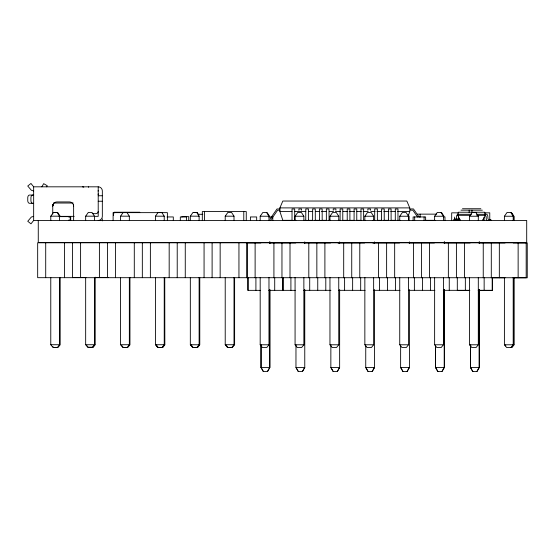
<?xml version="1.0" encoding="UTF-8"?>
<svg xmlns="http://www.w3.org/2000/svg" width="555" height="555" viewBox="0 0 555 555"><rect width="100%" height="100%" fill="white"/><g stroke="black" fill="none" stroke-linecap="round" stroke-linejoin="round"><path stroke-width="0.83" d="M73.628 220.474L73.628 206.051C73.655 203.851 71.699 201.93 69.507 201.93L56.867 201.93C54.674 201.93 52.725 203.858 52.746 206.051L52.746 214.112M98.214 211.545C98.027 214.514 94.024 213.564 92.185 213.606M52.767 205.648L53.003 204.628L52.746 206.051L53.003 204.628M460.414 220.474L457.667 215.319L458.326 212.232L484.73 212.232L485.389 215.319L482.642 220.474M408.168 216.277L409.77 211.42L409.77 207.896L406.829 201.035L282.828 201.035L279.887 207.896L279.887 211.42L282.828 220.321L292.367 220.321M330.863 344.926L330.849 367.438L333.208 371.517L337.35 371.517L339.639 367.438L339.653 289.571M41.861 186.82L43.685 183.663L47.251 185.724L46.62 186.82M267.413 371.524L269.772 367.445L269.772 289.599M302.406 371.496L304.764 367.417L304.764 289.571M337.294 371.496L339.653 367.417L330.863 367.417L333.153 371.496M372.183 371.496L374.542 367.417L374.542 289.571M407.072 371.496L409.43 367.417L409.43 289.571M441.96 371.496L444.319 367.417L444.319 289.571M476.849 371.496L479.208 367.417L479.208 289.571M269.848 219.239L276.987 208.978L279.97 208.978M270.493 220.474L277.632 210.213L279.97 210.213M50.776 220.501L50.776 216.186L53.44 212.412L57.109 212.412L59.572 216.186L59.572 220.501M85.664 220.501L85.664 216.186L88.328 212.412L91.998 212.412L94.454 216.186L94.454 220.501M120.553 220.501L120.553 216.186L123.21 212.412L126.887 212.412L129.343 216.186L129.343 220.501M155.442 220.501L155.442 216.186L158.099 212.412L161.769 212.412L164.231 216.186L164.231 220.501M190.33 220.501L190.33 216.186L192.987 212.412L196.657 212.412L199.12 216.186L199.12 220.501M225.219 220.501L225.219 216.186L227.876 212.412L231.546 212.412L234.009 216.186L234.009 220.501M260.184 220.557L260.184 216.242L262.841 212.468L267.115 212.53L269.577 216.311M295.073 220.557L295.073 216.242L297.73 212.468L301.4 212.468L303.863 216.242L303.863 220.557M329.961 220.557L329.961 216.242L332.618 212.468L336.288 212.468L338.751 216.242L338.751 220.557M364.85 220.557L364.85 216.242L367.507 212.468L371.177 212.468L373.64 216.242L373.64 220.557M399.739 220.557L399.739 216.242L402.396 212.468L406.066 212.468L408.529 216.242L408.529 220.557M434.627 220.557L434.627 216.242L437.285 212.468L441.558 212.53L444.014 216.311M469.516 220.557L469.516 216.242L472.173 212.468L475.843 212.468L478.306 216.242L478.306 220.557M504.405 220.557L504.405 216.242L507.062 212.468L511.328 212.53L513.972 216.318L513.972 220.633M33.654 190.941L31.344 190.247L27.75 186.029L30.969 183.455L33.654 186.82L33.654 220.474L30.969 223.838L27.75 221.265L31.344 217.047L33.654 216.353M59.572 277.438L59.572 344.724L57.373 347.444L52.975 347.444L50.776 344.724L50.776 277.438M108.468 277.438L94.447 277.438L94.454 344.724L92.262 347.444L87.863 347.444L85.664 344.724L85.664 277.438M95.058 344.794L92.858 347.513L88.467 347.513L87.149 345.883M129.343 277.438L129.343 344.724L127.15 347.444L122.752 347.444L120.553 344.724L120.553 277.438M164.231 277.438L164.231 344.724L162.032 347.444L157.641 347.444L155.442 344.724L155.442 277.438M162.553 347.513L164.752 344.794M197.441 347.513L199.633 344.794L199.633 277.507M234.009 277.438L234.009 344.724L231.81 347.444L227.418 347.444L225.219 344.724L225.219 277.438M232.33 347.513L234.612 344.794L234.612 277.507M268.974 277.493L268.974 344.78L266.782 347.499L262.383 347.499L260.184 344.78L260.184 277.493M303.863 277.493L303.863 344.78L301.663 347.499L297.272 347.499L295.073 344.78L295.073 277.493M338.751 277.493L338.751 344.78L336.552 347.499L332.161 347.499L329.961 344.78L329.961 277.493M373.64 277.493L373.64 344.78L371.441 347.499L367.049 347.499L364.85 344.78L364.85 277.493M408.529 277.493L408.529 344.78L406.329 347.499L401.938 347.499L399.739 344.78L399.739 277.493M443.417 277.493L443.417 344.78L441.218 347.499L436.827 347.499L434.627 344.78L434.627 277.493M478.306 277.493L478.306 344.78L476.107 347.499L471.708 347.499L469.516 344.78L469.516 277.493M510.995 347.499L513.195 344.78L513.195 277.493M511.592 347.569L513.791 344.849L513.791 277.562M513.972 277.569L513.972 344.856L511.772 347.576L506.597 347.499L504.405 344.78L504.405 277.493M338.175 243.347L339.161 242.362M373.064 243.347L374.049 242.362M456.154 220.474L458.479 219.579L458.562 216.006M458.215 214.521C454.247 214.958 459.186 221.632 453.754 219.44L453.754 220.474M33.654 186.82L98.214 186.82A4.121 4.121 0 0 1 102.335 190.941L102.335 216.353A4.121 4.121 0 0 1 98.214 220.474M33.654 195.062L29.505 195.062A2.747 1.755 90 0 0 27.75 197.809L27.75 200.556A2.747 1.755 -90 0 0 29.505 203.303L33.654 203.303M98.214 195.749L102.335 195.749M98.214 201.243L102.335 201.243M53.398 203.026L73.149 203.026M279.887 207.896L409.77 207.896M462.475 208.742L480.845 208.742M460.976 210.172L482.344 210.172M279.887 211.42L292.013 211.42M294.608 211.42L305.867 211.42M308.462 211.42L312.791 211.42M315.393 211.42L319.722 211.42M321.449 211.42L326.645 211.42M329.247 211.42L333.576 211.42M335.303 211.42L340.499 211.42M343.101 211.42L347.43 211.42M349.157 211.42L354.354 211.42M356.955 211.42L361.284 211.42M363.012 211.42L368.208 211.42M370.809 211.42L375.138 211.42M376.866 211.42L381.195 211.42M383.796 211.42L388.993 211.42M390.72 211.42L395.049 211.42M397.651 211.42L409.77 211.42M139.825 212.232L114.025 212.232L113.373 215.319M54.036 212.482L57.706 212.482L60.169 216.256M158.619 212.482L162.372 212.482M193.508 212.482L197.261 212.482M458.61 212.836L451.687 212.836L451.687 220.474M484.57 212.836L489.76 212.836L489.76 219.62M417.374 214.14L436.605 214.14M202.804 214.292L198.579 214.292L198.579 215.839M457.667 214.292L471.528 214.292M476.724 214.292L485.389 214.292M457.667 215.319L470.744 215.319M476.773 215.319L485.389 215.319M50.776 216.186L59.572 216.186M85.664 216.186L94.454 216.186M120.553 216.186L129.343 216.186M155.442 216.186L164.231 216.186M190.33 216.186L199.12 216.186M225.219 216.186L234.009 216.186M260.184 216.242L268.974 216.242L268.974 220.557M295.073 216.242L303.863 216.242M329.961 216.242L338.751 216.242M364.85 216.242L373.64 216.242M399.739 216.242L408.529 216.242M434.627 216.242L443.417 216.242L443.417 220.557M469.516 216.242L478.306 216.242M504.405 216.242L513.195 216.242L513.195 220.557M59.045 216.353L74.197 216.353M94.288 216.353L98.214 216.353L98.214 186.82M59.329 216.637L70.714 216.637L70.714 220.474M167.041 216.95L173.306 216.95L173.306 220.474M268.877 216.95L272.789 216.95L272.789 220.474M443.41 216.95L444.978 216.95L444.978 220.474M454.635 218.934L459.485 218.934M457.868 220.085L460.289 220.085M482.406 220.085L484.022 220.085M294.101 220.321L295.836 220.321M303.64 220.321L306.242 220.321M307.976 220.321L312.312 220.321M314.914 220.321L320.117 220.321M321.851 220.321L326.187 220.321M328.789 220.321L330.523 220.321M338.328 220.321L340.062 220.321M342.664 220.321L347.867 220.321M349.601 220.321L353.937 220.321M356.539 220.321L360.875 220.321M363.476 220.321L365.211 220.321M373.015 220.321L374.75 220.321M377.351 220.321L381.687 220.321M383.422 220.321L388.625 220.321M391.226 220.321L395.562 220.321M397.29 220.321L399.891 220.321M425.068 220.321L434.954 220.321M33.654 220.474L526.702 220.474L526.702 242.452L38.267 242.452L38.267 220.474M247.676 242.917L260.85 242.917M269.39 242.917L295.732 242.917M304.279 242.917L330.62 242.917M339.167 242.917L364.656 242.917M374.056 242.917L399.544 242.917M408.945 242.917L434.433 242.917M444.687 242.917L470.175 242.917M479.575 242.917L505.064 242.917M513.222 242.924L527.25 242.924L527.25 277.812L513.222 277.812M73.579 277.438L85.9 277.438M491.89 277.805L505.064 277.805M260.399 290.355L247.87 290.355L247.87 277.597M268.731 290.355L295.288 290.355M303.731 290.327L330.926 290.327M338.619 290.327L365.065 290.355M373.501 290.327L399.954 290.355M408.39 290.327L434.842 290.355M443.279 290.327L469.62 290.327M478.167 290.327L492.195 290.327L492.195 277.569M457.521 290.383L469.842 290.383M478.382 290.383L492.41 290.383L492.41 277.618M50.776 344.724L59.572 344.724M85.664 344.724L94.454 344.724M120.553 344.724L129.343 344.724M155.442 344.724L164.231 344.724M190.33 277.438L190.33 344.724L199.633 344.794M225.219 344.724L234.009 344.724M260.184 344.78L268.974 344.78M295.073 344.78L303.863 344.78M329.961 344.78L338.751 344.78M364.85 344.78L373.64 344.78M399.739 344.78L408.529 344.78M434.627 344.78L443.417 344.78M469.516 344.78L478.306 344.78M504.405 344.78L513.195 344.78M512.376 344.856L513.972 344.856M88.599 347.201L92.99 347.201L95.189 344.482L95.189 277.195M227.932 347.513L232.413 347.513M260.982 344.953L260.982 367.445L269.772 367.445M444.298 289.599L444.298 367.438L442.016 371.517L437.812 371.496L435.529 367.417L435.529 345.793L435.508 367.438L444.319 367.417M470.418 345.793L470.418 367.417L479.208 367.417M484.723 214.292C490.759 213.016 485.056 221.681 490.842 219.44L490.842 220.474M488.435 220.474C484.272 221.278 487.873 215.534 484.834 215.326M505.001 344.849L505.882 345.931M470.113 344.849L470.994 345.931M225.732 344.794L228.015 347.513M190.934 344.794L193.126 347.513M190.844 344.794L193.043 347.513L197.525 347.513L199.724 344.794L199.724 277.507M190.33 344.724L192.529 347.444L196.921 347.444L199.12 344.724L199.12 277.438M156.482 345.335L158.244 347.513M155.955 344.794L158.154 347.513L162.636 347.513L164.835 344.794L164.752 277.507M121.594 345.335L123.356 347.513L127.747 347.513L129.946 344.794L129.946 277.507M52.697 346.424L53.578 347.513L57.97 347.513L60.169 344.794L60.169 277.507M419.178 217.151L413.468 208.944L410.485 208.944L410.485 210.178L412.823 210.178L417.582 217.019M511.328 212.53L513.791 216.311L513.791 220.626M510.732 212.468L513.195 216.242M440.954 212.468L443.417 216.242M408.307 215.049L409.132 216.311L409.132 220.626M266.518 212.468L268.974 216.242M197.178 212.482L198.815 214.993M472.867 371.545L470.508 367.465L470.508 345.841M435.508 367.438L437.874 371.517M402.986 371.517L400.62 367.438L400.641 345.793M368.097 371.517L365.738 367.438L365.752 345.793M298.319 371.517L295.961 367.438L295.975 344.926M263.431 371.517L261.072 367.438L261.072 344.946M470.418 367.417L472.7 371.496L477.016 371.545L479.298 367.465L479.298 289.627M260.982 367.445L263.264 371.524L267.579 371.517L269.862 367.438L269.862 289.599M73.371 204.628L73.628 206.051L73.371 204.628L73.607 205.648M518.134 242.847L518.134 277.736M499.333 242.847L499.333 277.736M491.293 242.847L491.293 277.736M484.147 277.569L484.147 290.327M484.022 217.276L484.022 220.474M483.245 242.847L483.245 277.736M479.298 241.925L479.298 243.52M479.208 241.869L479.208 243.472M471.951 210.172L471.951 212.683M469.176 210.172L469.176 212.683M465.347 277.569L465.347 290.327M464.445 242.847L464.445 277.736M457.306 277.569L457.306 290.327M456.404 242.847L456.404 277.736M454.635 217.081L454.635 219.509M449.259 277.569L449.259 290.327M448.357 242.847L448.357 277.736M444.319 241.869L444.319 243.472M444.298 241.897L444.298 243.492M430.465 277.569L430.465 290.327M429.556 242.847L429.556 277.736M425.643 220.474L425.643 216.95L413.114 216.95L413.114 220.474M424.075 216.95L424.075 220.474M422.417 277.569L422.417 290.327M421.516 242.847L421.516 277.736M420.121 214.14L420.121 217.234M414.682 216.95L414.682 220.474M414.377 277.569L414.377 290.327M413.468 242.847L413.468 277.736M409.43 241.869L409.417 243.492M397.977 220.474L397.977 208.978L395.299 208.978L395.299 220.474M395.576 277.569L395.576 290.327M394.667 242.847L394.667 277.736M391.108 220.474L391.108 208.978L388.431 208.978L388.431 220.474M387.529 277.569L387.529 290.327M386.627 242.847L386.627 277.736M384.24 220.474L384.24 208.978L381.562 208.978L381.562 220.474M379.488 277.569L379.488 290.327M378.579 242.847L378.579 277.736M377.372 220.474L377.372 208.978L374.694 208.978L374.694 220.474M374.542 241.869L374.528 243.492M370.504 210.213L370.504 208.978L367.826 208.978L367.826 210.213M363.636 220.474L363.636 208.978L360.958 208.978L360.958 220.474M360.688 277.569L360.688 290.327M359.786 242.847L359.786 277.736M356.768 220.474L356.768 208.978L354.09 208.978L354.09 220.474M352.64 277.569L352.64 290.327M351.738 242.847L351.738 277.736M349.9 220.474L349.9 208.978L347.222 208.978L347.222 220.474M344.6 277.569L344.6 290.327M343.698 242.847L343.698 277.736M342.775 220.474L342.775 208.978L340.097 208.978L340.097 220.474M339.653 241.869L339.639 243.492M335.907 210.213L335.907 208.978L333.229 208.978L333.229 210.213M329.039 220.474L329.039 208.978L326.361 208.978L326.361 220.474M325.799 277.569L325.799 290.327M324.897 242.847L324.897 277.736M322.171 220.474L322.171 208.978L319.493 208.978L319.493 220.474M317.751 277.569L317.751 290.327M316.85 242.847L316.85 277.736M315.302 220.474L315.302 208.978L312.625 208.978L312.625 220.474M309.711 277.569L309.711 290.327M308.809 242.847L308.809 277.736M308.434 220.474L308.434 208.978L305.756 208.978L305.756 220.474M304.764 241.869L304.75 243.492M304.466 289.634L304.466 344.849M301.566 210.213L301.566 208.978L298.888 208.978L298.888 210.213M294.698 220.474L294.698 208.978L292.02 208.978L292.02 220.474M290.91 277.569L290.91 290.327M290.008 242.847L290.008 277.736M282.974 277.59L282.974 290.355M282.863 277.569L282.863 290.327M282.759 277.597L282.759 290.355M281.961 242.847L281.961 277.736M274.711 277.597L274.711 290.355M273.92 242.847L273.92 277.736M269.862 241.897L269.862 243.492M269.772 241.897L269.772 243.499M269.577 289.634L269.577 344.849M256.674 220.474L256.674 216.95L250.409 216.95L250.409 220.474M255.91 277.597L255.91 290.355M255.12 242.847L255.12 277.736M248.085 277.59L248.085 290.355M247.072 242.847L247.072 277.736M246.996 242.792L246.996 277.68M246.26 220.474L246.26 211.559L202.318 211.559L202.318 220.474M243.777 211.559L243.777 220.474M238.948 242.792L238.948 277.68M234.522 277.507L234.522 344.794M220.155 242.792L220.155 277.68M212.107 242.792L212.107 277.68M204.518 211.559L204.518 220.474M204.067 242.792L204.067 277.68M188.728 220.474L188.728 216.637L181.915 216.637L181.915 217.067M186.57 220.474L186.57 216.95L180.313 216.95L180.313 220.474M185.266 242.792L185.266 277.68M177.218 242.792L177.218 277.68M169.178 242.792L169.178 277.68M167.388 220.474L167.388 212.641L113.109 212.641L113.109 220.474M150.377 242.792L150.377 277.68M142.33 242.792L142.33 277.68M134.289 242.792L134.289 277.68M115.489 242.792L115.489 277.68M107.441 242.792L107.441 277.68M102.335 218.823L102.335 220.883M99.4 242.792L99.4 277.68M88.599 186.82L88.599 187.319M80.6 242.792L80.6 277.68M72.559 242.792L72.559 277.68M68.841 216.637L68.841 217.067L70.249 217.067L70.249 220.044L68.841 220.044L68.841 220.474M64.512 242.792L64.512 277.68M45.711 242.792L45.711 277.68M32.676 203.303A2.747 1.755 -90 0 1 30.92 200.556L30.92 197.809A2.747 1.755 90 0 1 32.676 195.062M82.417 186.82A2.747 2.747 0 0 1 83.791 187.188M98.214 193.875A4.121 2.366 0 0 1 98.075 194.486M98.214 190.504A4.121 2.366 0 0 1 98.075 191.114M304.75 367.438L302.468 371.517L298.264 371.496L295.975 367.417L304.764 367.417M374.528 367.438L372.238 371.517L368.034 371.496L365.752 367.417L374.542 367.417M409.417 367.438L407.127 371.517L402.923 371.496L400.641 367.417L409.43 367.417M526.182 242.847L37.671 242.792L37.671 277.68L526.182 277.736L526.182 242.847"/></g></svg>
